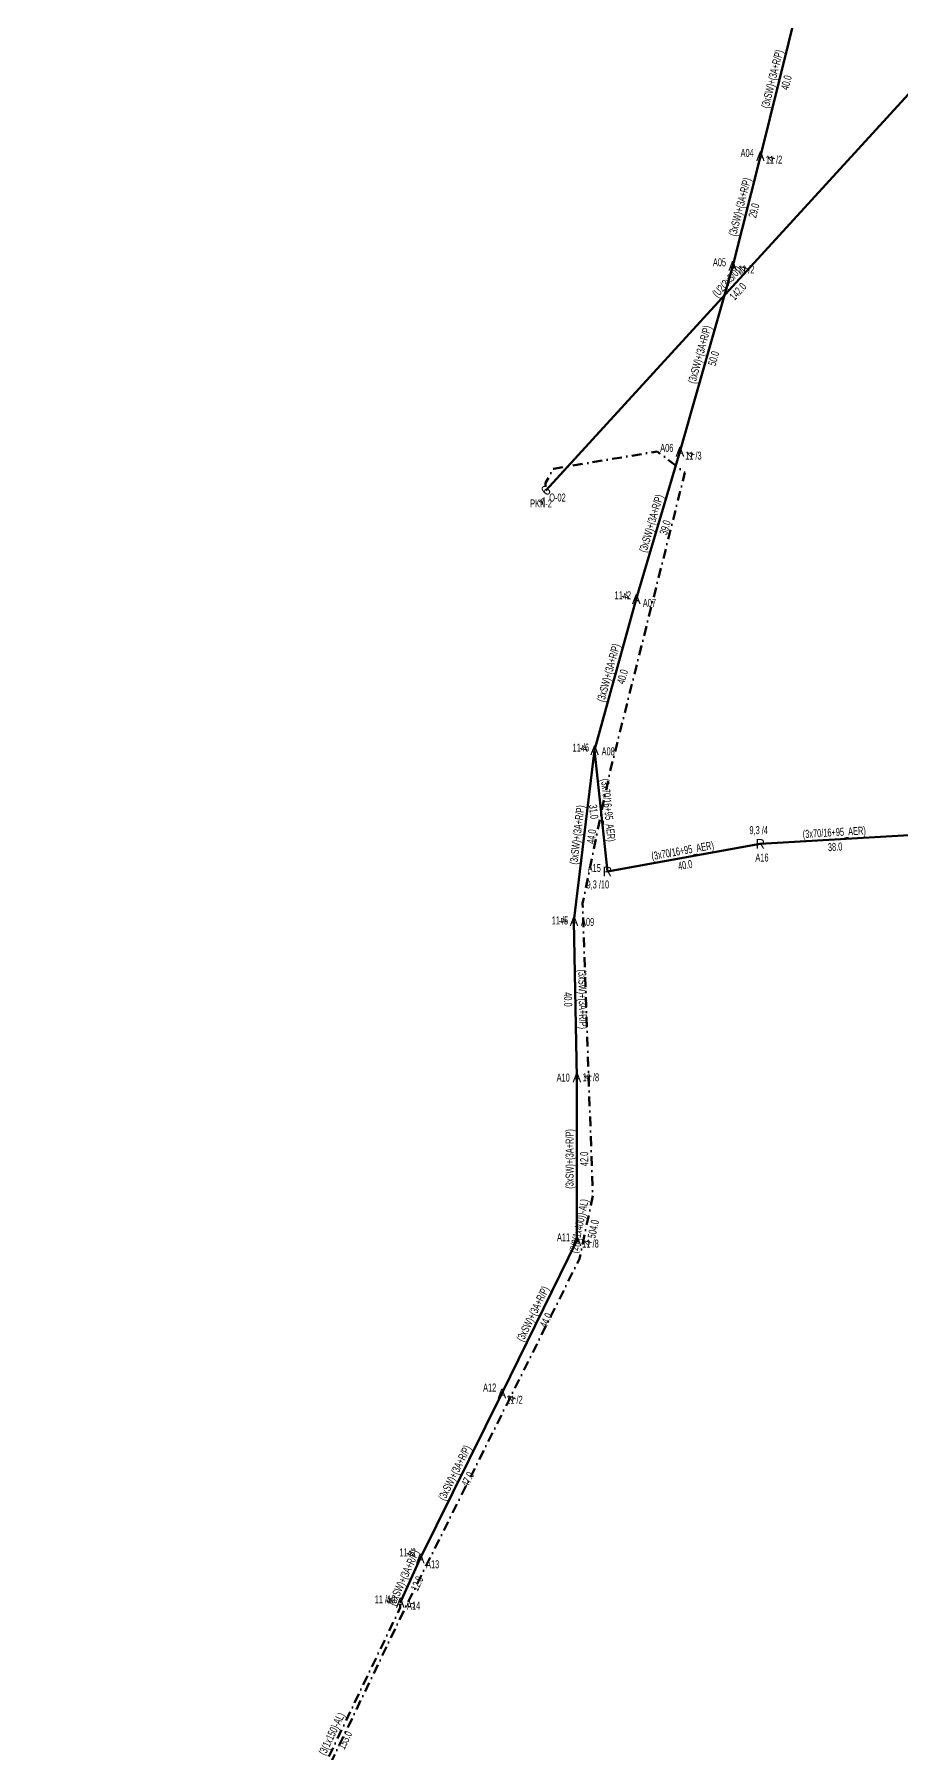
# Model space of a CAD drawing. Header units: millimetres. Extents: x 545573 to 547771, y 4041066 to 4042863.
# Drawn here: x 546735 to 546957.2, y 4042043.5 to 4042484 of the extents above; entities that cross this region are included whole.
import ezdxf
from ezdxf.enums import TextEntityAlignment as Align

# ---------------------------------------------------------------- set-up
doc = ezdxf.new("R2010")
doc.units = ezdxf.units.MM
doc.linetypes.add('DASHDOT', pattern=[5, 2.5, -1.25, 0, -1.25])
for name, color, linetype, lineweight in [('DIREK_AG_MEVCUT', 120, 'Continuous', 25), ('DIREK_ENH_MEVCUT', 6, 'Continuous', 25), ('DIREK_OG_MEVCUT', 16, 'Continuous', 25), ('HAT_AG_HAVAI_MEVCUT', 126, 'Continuous', 50), ('HAT_ENH_HAVAI_MEVCUT', 6, 'Continuous', 70), ('HAT_ENH_YERALTI_MEVCUT', 6, 'DASHDOT', 70), ('HAT_OG_HAVAI_MEVCUT', 48, 'Continuous', 70), ('HAT_OG_YERALTI_MEVCUT', 48, 'DASHDOT', 70)]:
    doc.layers.add(name, color=color, linetype=linetype, lineweight=lineweight)
doc.styles.add('Direk', font='B_CAD')
doc.styles.get("Standard").update_dxf_attribs({"font": 'Arial'})

msp = doc.modelspace()

# ---------------------------------------------------------------- linework, layer by layer
at = {"layer": 'HAT_AG_HAVAI_MEVCUT'}
for p, q in [((546878.51, 4042300.6), (546881.81, 4042269.5)), ((546920.97, 4042276.59), (546881.81, 4042269.5)), ((546959.08, 4042278.84), (546920.97, 4042276.59))]:
    msp.add_line(p, q, dxfattribs=at)
at = {"layer": 'HAT_ENH_HAVAI_MEVCUT'}
msp.add_line((546866.02, 4042367.18), (546961.66, 4042471.67), dxfattribs=at)
at = {"layer": 'HAT_ENH_YERALTI_MEVCUT', "flags": 128}
msp.add_lwpolyline([(546735.03, 4041997.56), (546751.56, 4041994.94), (546797.72, 4042013.69), (546831.18, 4042083.23), (546874.64, 4042170.25), (546878.06, 4042186.38), (546875.44, 4042261.33), (546882.29, 4042294.39), (546901.63, 4042371.73), (546894.57, 4042377.17), (546867.97, 4042372.74), (546865.95, 4042369.11), (546866.02, 4042367.18)], dxfattribs=at)
at = {"layer": 'HAT_OG_HAVAI_MEVCUT'}
for p, q in [((546920.99, 4042452.81), (546930.62, 4042491.48)), ((546913.89, 4042424.73), (546920.99, 4042452.81)), ((546900.37, 4042377.11), (546913.89, 4042424.73)), ((546889.2, 4042339.32), (546900.37, 4042377.11)), ((546878.51, 4042300.6), (546889.2, 4042339.32)), ((546873.24, 4042256.8), (546878.51, 4042300.6)), ((546873.98, 4042216.76), (546873.24, 4042256.8)), ((546873.97, 4042175), (546873.98, 4042216.76)), ((546854.78, 4042135.75), (546873.97, 4042175)), ((546833.88, 4042093.51), (546854.78, 4042135.75)), ((546828.75, 4042082.17), (546833.88, 4042093.51))]:
    msp.add_line(p, q, dxfattribs=at)
at = {"layer": 'HAT_OG_YERALTI_MEVCUT', "flags": 128}
msp.add_lwpolyline([(546749.8, 4041997.27), (546755.75, 4041998.05), (546796.98, 4042014.65), (546828.74, 4042080.91), (546828.75, 4042082.17)], dxfattribs=at)

# ---------------------------------------------------------------- texts
at = {"layer": 'DIREK_AG_MEVCUT', "width": 0.53}
for s, p in [('9,3 /4', (546920.55, 4042280.13)), ('A15', (546878.44, 4042270.43)), ('A16', (546921.39, 4042273.11)), ('9,3 /10', (546879.35, 4042266.21))]:
    msp.add_text(s, height=2.05, dxfattribs=at).set_placement(p, align=Align.MIDDLE_CENTER)
at = {"layer": 'DIREK_AG_MEVCUT', "style": 'Direk'}
for p in [(546920.97, 4042276.59), (546881.81, 4042269.5)]:
    msp.add_text('R', height=2.5, dxfattribs=at).set_placement(p, align=Align.MIDDLE_CENTER)
at = {"layer": 'DIREK_ENH_MEVCUT', "style": 'Direk'}
msp.add_text('6', height=2.5, rotation=43.7707, dxfattribs=at).set_placement((546866.02, 4042367.18), align=Align.MIDDLE_CENTER)
at = {"layer": 'DIREK_ENH_MEVCUT', "width": 0.53}
for s, p in [('PKN-2', (546864.79, 4042363.84)), ('O-02', (546869.01, 4042365.36))]:
    msp.add_text(s, height=2.05, dxfattribs=at).set_placement(p, align=Align.MIDDLE_CENTER)
at = {"layer": 'DIREK_ENH_MEVCUT', "color": 32, "style": 'Direk'}
msp.add_text('4', height=2, rotation=339.8046, dxfattribs=at).set_placement((546865.05, 4042364.55), align=Align.MIDDLE_CENTER)
at = {"layer": 'DIREK_OG_MEVCUT', "width": 0.53}
for s, p in [('A04', (546917.6, 4042453.67)), ('11 /2', (546924.47, 4042451.94)), ('A05', (546910.51, 4042425.64)), ('11 /2', (546917.35, 4042423.8)), ('A06', (546897.01, 4042378.08)), ('11 /3', (546903.82, 4042376.11)), ('11 /2', (546885.75, 4042340.3)), ('A07', (546892.56, 4042338.35)), ('11 /6', (546874.99, 4042301.3)), ('A08', (546882, 4042300.32)), ('11 /5', (546869.65, 4042256.98)), ('A09', (546876.73, 4042256.62)), ('A10', (546870.48, 4042216.73)), ('11 /8', (546877.57, 4042216.79)), ('A11', (546870.56, 4042175.79)), ('11 /8', (546877.47, 4042174.19)), ('A12', (546851.64, 4042137.3)), ('11 /2', (546857.99, 4042134.17)), ('11 /2', (546830.64, 4042095.04)), ('A13', (546837.04, 4042092.02)), ('11 /10', (546824.84, 4042083.02)), ('A14', (546832.17, 4042081.42))]:
    msp.add_text(s, height=2.05, dxfattribs=at).set_placement(p, align=Align.MIDDLE_CENTER)
at = {"layer": 'DIREK_OG_MEVCUT', "style": 'Direk'}
for p in [(546920.99, 4042452.81), (546913.89, 4042424.73), (546900.37, 4042377.11), (546889.2, 4042339.32), (546878.51, 4042300.6), (546873.24, 4042256.8), (546873.98, 4042216.76), (546873.97, 4042175), (546854.78, 4042135.75), (546833.88, 4042093.51), (546828.75, 4042082.17)]:
    msp.add_text('A', height=2.5, dxfattribs=at).set_placement(p, align=Align.MIDDLE_CENTER)
at = {"layer": 'DIREK_OG_MEVCUT', "color": 32, "style": 'Direk'}
for s, rotation, p in [('4', 435.916, (546923.71, 4042452.13)), ('4', 434.9828, (546916.6, 4042424.01)), ('4', 433.8389, (546903.06, 4042376.33)), ('4', 254.0472, (546886.51, 4042340.08)), ('4', 258.8517, (546875.76, 4042301.14)), ('4', 267.0991, (546870.44, 4042256.94)), ('4', 90.5268, (546876.78, 4042216.78)), ('4', 436.9674, (546876.7, 4042174.37)), ('4', 423.8057, (546857.3, 4042134.52)), ('4', 244.6711, (546831.35, 4042094.71)), ('4', 257.7028, (546826.01, 4042082.76)), ('5', 437.7028, (546831.48, 4042081.57))]:
    msp.add_text(s, height=2, rotation=rotation, dxfattribs=at).set_placement(p, align=Align.MIDDLE_CENTER)
at = {"layer": 'HAT_AG_HAVAI_MEVCUT', "lineweight": 30, "width": 0.53}
for rotation, p in [(276.0587, (546881.01, 4042285.14)), (363.3872, (546939.97, 4042278.56)), (370.2556, (546901.24, 4042273.88))]:
    msp.add_text('(3x70/16+95_AER)', height=2.05, rotation=rotation, dxfattribs=at).set_placement(p, align=Align.CENTER)
for s, rotation, p in [('31.0', 276.0587, (546879.32, 4042284.96)), ('38.0', 363.3872, (546940.07, 4042276.87)), ('40.0', 370.2556, (546901.54, 4042272.21))]:
    msp.add_text(s, height=2.05, rotation=rotation, dxfattribs=at).set_placement(p, align=Align.TOP_CENTER)
at = {"layer": 'HAT_ENH_HAVAI_MEVCUT', "lineweight": 30, "width": 0.53}
msp.add_text('(U2(3x3/0))', height=2.05, rotation=47.5333, dxfattribs=at).set_placement((546913.21, 4042420), align=Align.CENTER)
msp.add_text('142.0', height=2.05, rotation=47.5333, dxfattribs=at).set_placement((546914.47, 4042418.85), align=Align.TOP_CENTER)
at = {"layer": 'HAT_ENH_YERALTI_MEVCUT', "lineweight": 30, "width": 0.53}
msp.add_text('(2(3(1x400))-AL)', height=2.05, rotation=78.0031, dxfattribs=at).set_placement((546875.52, 4042178.49), align=Align.CENTER)
msp.add_text('504.0', height=2.05, rotation=78.0031, dxfattribs=at).set_placement((546877.18, 4042178.14), align=Align.TOP_CENTER)
at = {"layer": 'HAT_OG_HAVAI_MEVCUT', "lineweight": 30, "width": 0.53}
for rotation, p in [(76.0185, (546924.98, 4042472.35)), (75.503, (546916.69, 4042439.58)), (74.361, (546906.39, 4042401.74)), (73.5255, (546893.97, 4042358.45)), (74.569, (546883.04, 4042320.19)), (83.1345, (546875.03, 4042278.8)), (271.0637, (546874.46, 4042236.79)), (89.9899, (546873.13, 4042195.88)), (63.945, (546863.61, 4042155.75)), (63.6664, (546843.57, 4042115.01)), (65.6759, (546830.54, 4042088.19))]:
    msp.add_text('(3xSW)+(3A+R/P)', height=2.05, rotation=rotation, dxfattribs=at).set_placement(p, align=Align.CENTER)
for s, rotation, p in [('40.0', 76.0185, (546926.63, 4042471.94)), ('29.0', 75.503, (546918.34, 4042439.15)), ('50.0', 74.361, (546908.02, 4042401.28)), ('39.0', 73.5255, (546895.6, 4042357.97)), ('40.0', 74.569, (546884.67, 4042319.73)), ('44.0', 83.1345, (546876.72, 4042278.6)), ('40.0', 271.0637, (546872.76, 4042236.76)), ('42.0', 89.9899, (546874.83, 4042195.88)), ('44.0', 63.945, (546865.14, 4042155)), ('47.0', 63.6664, (546845.09, 4042114.26)), ('12.0', 65.6759, (546832.09, 4042087.49))]:
    msp.add_text(s, height=2.05, rotation=rotation, dxfattribs=at).set_placement(p, align=Align.TOP_CENTER)
at = {"layer": 'HAT_OG_YERALTI_MEVCUT', "lineweight": 30, "width": 0.53}
msp.add_text('(3(1x150)-AL)', height=2.05, rotation=64.3875, dxfattribs=at).set_placement((546812.09, 4042048.14), align=Align.CENTER)
msp.add_text('153.0', height=2.05, rotation=64.3875, dxfattribs=at).set_placement((546813.63, 4042047.41), align=Align.TOP_CENTER)

doc.saveas('drawing.dxf')
